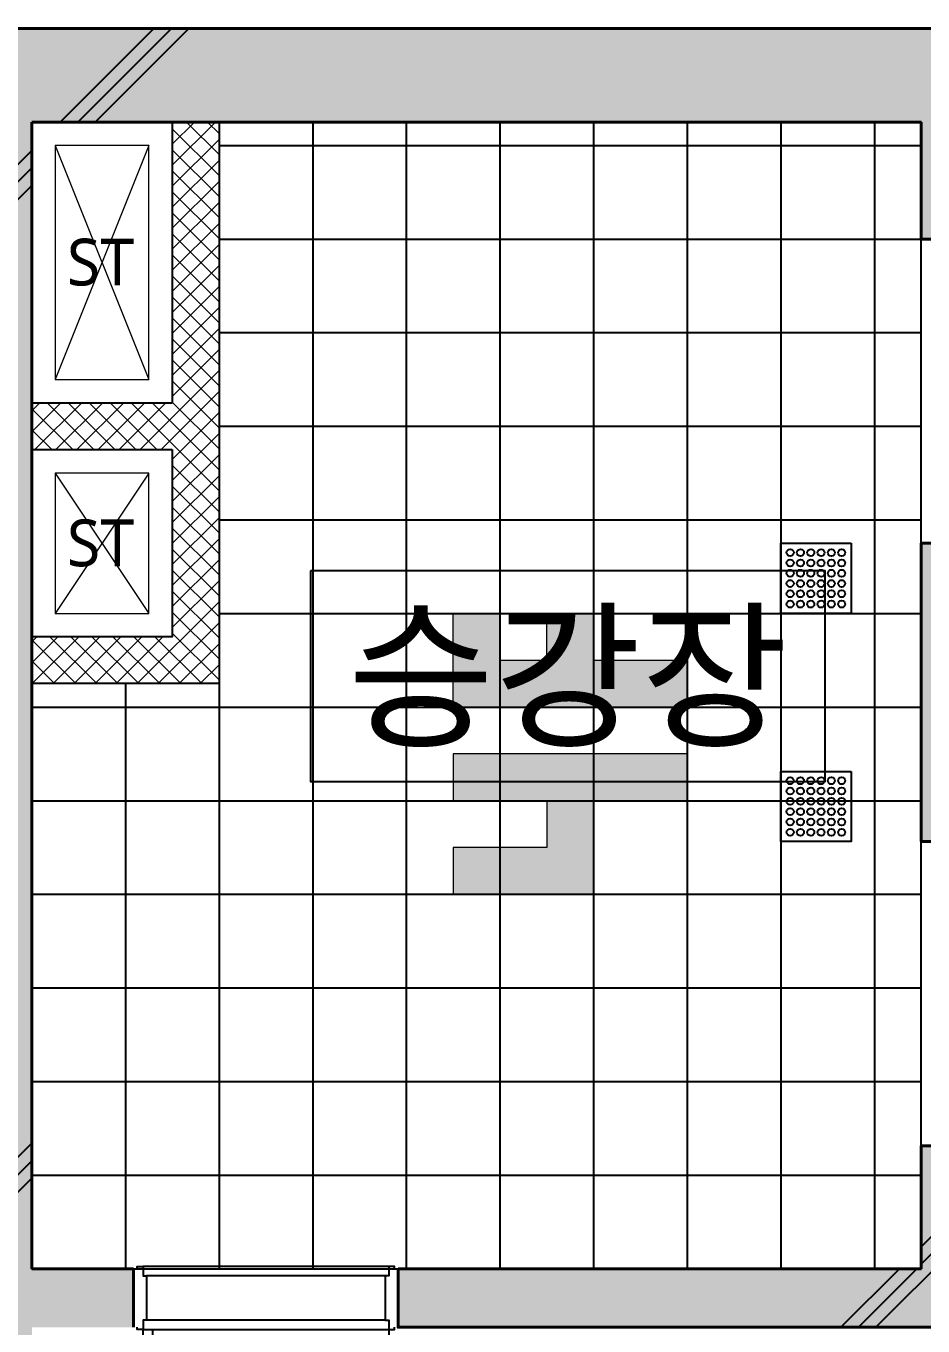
# Model space of a CAD drawing. Header units: millimetres. Extents: x 4739419 to 5837985, y 2291271 to 3446271.
# Drawn here: x 4991287 to 4995119, y 2420746 to 2426302 of the extents above; entities that cross this region are included whole.
import ezdxf
from ezdxf.enums import TextEntityAlignment as Align

# ---------------------------------------------------------------- set-up
doc = ezdxf.new("R2010")
doc.units = ezdxf.units.MM
doc.linetypes.add('XR-평면도$0$DASHEDX2', pattern=[1.5, 1, -0.5])
doc.linetypes.add('XR-평면도$0$HID', pattern=[2, 1.1, -0.9])
doc.layers.get('0').update_dxf_attribs({"color": 255})
for name, color, linetype, lineweight in [('A-XXXX-TXT2', 9, 'Continuous', 25), ('XR-평면도$0$A-CONC-LIN1', 9, 'Continuous', 40), ('XR-평면도$0$A-DWXM-DOOR', 9, 'Continuous', 25), ('XR-평면도$0$A-ELEV-LIN3', 9, 'Continuous', 18), ('XR-평면도$0$A-WAXM-BLOC', 9, 'Continuous', 25), ('XR-평면도$0$A-XXXX-HATC', 9, 'Continuous', 18), ('XR-평면도$0$A-XXXX-OPEN', 9, 'Continuous', 15)]:
    doc.layers.add(name, color=color, linetype=linetype, lineweight=lineweight)
for name, color, linetype in [('XR-평면도$0$A-CONC-SOLD', 9, 'Continuous'), ('XR-평면도$0$A-ELEV-PATT', 9, 'Continuous'), ('XR-평면도$0$DS-점자블럭', 9, 'Continuous')]:
    doc.layers.add(name, color=color, linetype=linetype)
doc.styles.add('XR-평면도$0$맑은 고딕', font='malgun.ttf')
doc.styles.add('맑은 고딕', font='malgun.ttf')

# ---------------------------------------------------------------- blocks, each defined once
blk = doc.blocks.new('글_승강장')
at = {"layer": 'A-XXXX-TXT2', "color": 0, "ltscale": 100}
blk.add_lwpolyline([(-1100, 450), (-1100, -450), (1100, -450), (1100, 450)], close=True, dxfattribs=at)
at = {"layer": 'A-XXXX-TXT2', "ltscale": 100, "style": 'XR-평면도$0$맑은 고딕'}
blk.add_text('승강장', height=500, dxfattribs=at).set_placement((0, 0), align=Align.MIDDLE_CENTER)
blk = doc.blocks.new('XR-평면도$0$바닥패턴(4F)')
at = {"layer": 'XR-평면도$0$A-XXXX-HATC'}
h = blk.add_hatch(color=7, dxfattribs=at)
h.dxf.hatch_style = 1
h.paths.add_polyline_path([(126000, 1900), (126000, 2100), (126400, 2100), (126400, 2300), (126000, 2300), (126000, 2500), (127000, 2500), (127000, 2300), (126600, 2300), (126600, 1900)])
h.paths.add_polyline_path([(126000, 2700), (126000, 3100), (126200, 3100), (126200, 2900), (126400, 2900), (126400, 3100), (126600, 3100), (126600, 2900), (127000, 2900), (127000, 2700)])
at = {"layer": 'XR-평면도$0$A-ELEV-PATT'}
blk.add_lwpolyline([(125000, 5200), (125000, 2800), (124200, 2800), (124200, 300), (128000, 300), (128000, 5200)], close=True, dxfattribs=at)
for points in [[(125400, 5200), (125400, 300)], [(125800, 5200), (125800, 300)], [(126200, 5200), (126200, 300)], [(126600, 5200), (126600, 300)], [(127000, 5200), (127000, 300)], [(127400, 5200), (127400, 300)], [(127800, 5200), (127800, 300)], [(125000, 5100), (128000, 5100)], [(125000, 4700), (128000, 4700)], [(125000, 4300), (128000, 4300)], [(125000, 3900), (128000, 3900)], [(125000, 3500), (128000, 3500)], [(125000, 3100), (128000, 3100)], [(124600, 2800), (124600, 300)], [(125000, 2800), (125000, 300)], [(124200, 2700), (128000, 2700)], [(124200, 2300), (128000, 2300)], [(124200, 1900), (128000, 1900)], [(124200, 1500), (128000, 1500)], [(124200, 1100), (128000, 1100)], [(124200, 700), (128000, 700)]]:
    blk.add_lwpolyline(points, dxfattribs=at)
at = {"layer": 'XR-평면도$0$A-XXXX-HATC', "color": 254}
for points in [[(127000, 2700), (126000, 2700), (126000, 3100), (126200, 3100), (126200, 2900), (126400, 2900), (126400, 3100), (126600, 3100), (126600, 2900), (127000, 2900)], [(126000, 1900), (126600, 1900), (126600, 2300), (127000, 2300), (127000, 2500), (126000, 2500), (126000, 2300), (126400, 2300), (126400, 2100), (126000, 2100)]]:
    blk.add_lwpolyline(points, close=True, dxfattribs=at)
blk = doc.blocks.new('XR-평면도$0$XREF-대창AT평면도$0$점형블록-3x3')
at = {"layer": 'XR-평면도$0$DS-점자블럭', "color": 10}
blk.add_lwpolyline([(300, 0), (300, -300), (0, -300), (0, 0)], close=True, dxfattribs=at)
for centre in [(40, -40), (84, -40), (128, -40), (172, -40), (216, -40), (260, -40), (40, -84), (84, -84), (128, -84), (172, -84), (216, -84), (260, -84), (40, -128), (40, -172), (84, -128), (84, -172), (128, -128), (128, -172), (172, -128), (172, -172), (216, -128), (216, -172), (260, -128), (260, -172), (40, -216), (84, -216), (128, -216), (172, -216), (216, -216), (260, -216), (40, -260), (84, -260), (128, -260), (172, -260), (216, -260), (260, -260)]:
    blk.add_circle(centre, 15, dxfattribs=at)
blk = doc.blocks.new('XR-평면도$0$도어_008')
at = {"layer": 'XR-평면도$0$A-DWXM-DOOR', "color": 9, "linetype": 'XR-평면도$0$DASHEDX2', "ltscale": 10}
for points in [[(-25, 1005), (10, 1005), (10, 975), (-10, 975), (-10, 875), (-25, 875)], [(20, 1010), (20, 970), (10, 970), (10, 1010)], [(20, 965), (20, 1015), (25, 1015), (25, 965)], [(70, 965), (70, 1015), (65, 1015), (65, 965)], [(70, 1010), (70, 970), (80, 970), (80, 1010)], [(115, 1005), (80, 1005), (80, 975), (100, 975), (100, 875), (115, 875)]]:
    blk.add_lwpolyline(points, close=True, dxfattribs=at)
at = {"layer": 'XR-평면도$0$A-DWXM-DOOR'}
blk.add_lwpolyline([(65, 0), (65, 1050), (25, 1050), (25, 0)], close=True, dxfattribs=at)
at = {"layer": 'XR-평면도$0$A-DWXM-DOOR', "color": 0}
for points in [[(0, -260), (0, -270), (25, -270), (25, -230), (40, -230), (40, -40), (25, -40), (25, 0), (0, 0), (0, -10)], [(1100, -260), (1100, -270), (1075, -270), (1075, -230), (1060, -230), (1060, -40), (1075, -40), (1075, 0), (1100, 0), (1100, -10)]]:
    blk.add_lwpolyline(points, dxfattribs=at)
at = {"layer": 'XR-평면도$0$A-DWXM-DOOR', "color": 9}
for points in [[(25, 0), (1075, 0)], [(1060, -40), (40, -40)], [(1075, -270), (25, -270)], [(1060, -230), (40, -230)]]:
    blk.add_lwpolyline(points, dxfattribs=at)
at = {"layer": 'XR-평면도$0$A-DWXM-DOOR', "color": 1, "linetype": 'XR-평면도$0$HID', "ltscale": 50}
blk.add_arc((25, 0), 1050, 0, 90, dxfattribs=at)
blk = doc.blocks.new('XR-평면도$0$CORE_03_06_B2F 3F에서8F (230330)')
at = {"layer": 'XR-평면도$0$A-CONC-SOLD'}
h = blk.add_hatch(dxfattribs=at)
h.set_pattern_fill('CONC', color=256, scale=100, angle=180)
h.set_pattern_definition([(225, (259193, 729020.6), (2121.32, -2121.32), []), (225, (259193, 728945.6), (2121.32, -2121.32), []), (225, (259193, 728870.6), (2121.32, -2121.32), [])])
h.paths.add_polyline_path([(0, 0), (10950, 0), (10950, 10700), (10550, 10700), (10550, 10000), (7300, 10000), (7300, 9550), (7550, 9550), (7550, 9750), (10550, 9750), (10550, 7250), (8850, 7250), (8850, 7000), (10550, 7000), (10550, 400), (7550, 400), (7550, 7000), (7750, 7000), (7750, 7250), (7550, 7250), (7550, 8450), (7300, 8450), (7300, 5550), (6850, 5550), (6850, 5300), (7300, 5300), (7300, 400), (3500, 400), (3500, 900), (3250, 900), (3250, 400), (400, 400), (400, 2700), (3250, 2700), (3250, 2200), (3500, 2200), (3500, 3500), (3250, 3500), (3250, 2950), (400, 2950), (400, 5300), (3250, 5300), (3250, 4700), (3500, 4700), (3500, 5300), (5750, 5300), (5750, 5550), (5300, 5550), (5300, 7900), (5050, 7900), (5050, 5550), (400, 5550), (400, 9100), (1300, 9100), (1300, 9350), (400, 9350), (400, 12000), (2400, 12000), (2400, 9350), (1915, 9350), (1915, 9100), (3550, 9100), (3550, 9350), (2650, 9350), (2650, 12000), (5050, 12000), (5050, 9350), (4150, 9350), (4150, 9100), (5300, 9100), (5300, 12000), (5750, 12000), (5750, 12400), (0, 12400)])
h.paths.add_polyline_path([(6850, 12000), (10550, 12000), (10550, 11800), (10950, 11800), (10950, 12400), (6850, 12400)], flags=17)
at = {"layer": 'XR-평면도$0$A-XXXX-HATC'}
h = blk.add_hatch(color=253, dxfattribs=at)
h.dxf.hatch_style = 1
h.paths.add_polyline_path([(0, 12400), (0, 0), (10950, 0), (10950, 10685), (10550, 10685), (10550, 10000), (7300, 10000), (7300, 9615), (7550, 9615), (7550, 9750), (10550, 9750), (10550, 7250), (8765, 7250), (8765, 7000), (10550, 7000), (10550, 400), (7550, 400), (7550, 7000), (7635, 7000), (7635, 7250), (7550, 7250), (7550, 8485), (7300, 8485), (7300, 5550), (6865, 5550), (6865, 5300), (7300, 5300), (7300, 400), (3500, 400), (3500, 900), (3250, 900), (3250, 400), (400, 400), (400, 2700), (3250, 2700), (3250, 2200), (3500, 2200), (3500, 3475), (3250, 3475), (3250, 2950), (400, 2950), (400, 5300), (3250, 5300), (3250, 4775), (3500, 4775), (3500, 5300), (5735, 5300), (5735, 5550), (400, 5550), (400, 9100), (1285, 9100), (1285, 9350), (400, 9350), (400, 12000), (2400, 12000), (2400, 9350), (1915, 9350), (1915, 9100), (4235, 9100), (4235, 9350), (2650, 9350), (2650, 12000), (5050, 12000), (5050, 9350), (4865, 9350), (4865, 9100), (5300, 9100), (5300, 12000), (5735, 12000), (5735, 12400)])
h.paths.add_polyline_path([(6865, 12000), (6865, 12400), (10950, 12400), (10950, 11815), (10550, 11815), (10550, 12000)])
h = blk.add_hatch(dxfattribs=at)
h.set_pattern_fill('ANSI37', color=256, scale=20, style=0)
h.set_pattern_definition([(45, (0, 12400), (-44.90128, 44.90128), []), (135, (0, 12400), (-44.90128, -44.90128), [])])
h.paths.add_polyline_path([(8850, 7250), (8850, 8450), (10550, 8450), (10550, 8250), (9950, 8250), (9950, 7250), (9750, 7250), (9750, 8250), (9050, 8250), (9050, 7250)])
h.paths.add_polyline_path([(7300, 2800), (6500, 2800), (6500, 400), (6700, 400), (6700, 1600), (7300, 1600), (7300, 1800), (6700, 1800), (6700, 2600), (7300, 2600)])
at = {"layer": 'XR-평면도$0$A-CONC-LIN1'}
for points in [[(5735, 12400), (0, 12400), (0, 0), (10950, 0), (10950, 10685), (10550, 10685)], [(5735, 5300), (5735, 5550), (400, 5550), (400, 9100)], [(6865, 5550), (6865, 5300)], [(3500, 5300), (3500, 4775)], [(5735, 5300), (3500, 5300)], [(7300, 5300), (6865, 5300)], [(7300, 400), (7300, 5300)], [(3250, 4775), (3500, 4775)], [(3250, 3475), (3500, 3475)], [(3500, 3475), (3500, 2200)], [(3250, 2200), (3500, 2200)], [(3250, 900), (3500, 900)], [(3500, 900), (3500, 400)], [(3500, 400), (7300, 400)]]:
    blk.add_lwpolyline(points, dxfattribs=at)
at = {"layer": 'XR-평면도$0$A-WAXM-BLOC', "ltscale": 50}
for points in [[(6500, 400), (6500, 2800), (7300, 2800)], [(6700, 1800), (6700, 2600), (7300, 2600)], [(7300, 1800), (6700, 1800)], [(6700, 400), (6700, 1600)], [(7300, 1600), (6700, 1600)]]:
    blk.add_lwpolyline(points, dxfattribs=at)
at = {"layer": 'XR-평면도$0$A-XXXX-OPEN', "ltscale": 20}
for p, q in [((7200, 1900), (6800, 2500)), ((6800, 1900), (7200, 2500)), ((7200, 500), (6800, 1500)), ((6800, 500), (7200, 1500))]:
    blk.add_line(p, q, dxfattribs=at)
for points in [[(7200, 1900), (7200, 2500), (6800, 2500), (6800, 1900)], [(7200, 500), (7200, 1500), (6800, 1500), (6800, 500)]]:
    blk.add_lwpolyline(points, close=True, dxfattribs=at)
at = {"xscale": -1}
blk.add_blockref('XR-평면도$0$도어_008', (6850, 5560), dxfattribs=at)

msp = doc.modelspace()

# ---------------------------------------------------------------- linework, layer by layer
at = {"layer": 'XR-평면도$0$A-ELEV-LIN3'}
msp.add_lwpolyline([(5001511.8, 2425791.2), (5001511.8, 2427191.2), (5000111.8, 2427191.2), (5000111.8, 2426291.2), (4987661.8, 2426291.2), (4987661.8, 2426891.2), (4986561.8, 2426891.2), (4986561.8, 2425391.2), (4987661.8, 2425391.2), (4987661.8, 2413891.2), (4931561.8, 2413891.2), (4931561.8, 2425391.2), (4932661.8, 2425391.2), (4932661.8, 2426891.2), (4931561.8, 2426891.2), (4931561.8, 2426291.2), (4921661.8, 2426291.2)], dxfattribs=at)
msp.add_lwpolyline([(5001511.8, 2425791.2), (5001511.8, 2427191.2), (5000111.8, 2427191.2), (5000111.8, 2426291.2), (4987661.8, 2426291.2), (4987661.8, 2426891.2), (4986561.8, 2426891.2), (4986561.8, 2425391.2), (4987661.8, 2425391.2), (4987661.8, 2413891.2), (4931561.8, 2413891.2), (4931561.8, 2425391.2), (4932661.8, 2425391.2), (4932661.8, 2426891.2), (4931561.8, 2426891.2), (4931561.8, 2426291.2), (4921661.8, 2426291.2)], dxfattribs=at)
msp.add_lwpolyline([(5001511.8, 2425791.2), (5001511.8, 2427191.2), (5000111.8, 2427191.2), (5000111.8, 2426291.2), (4987661.8, 2426291.2), (4987661.8, 2426891.2), (4986561.8, 2426891.2), (4986561.8, 2425391.2), (4987661.8, 2425391.2), (4987661.8, 2413891.2), (4931561.8, 2413891.2), (4931561.8, 2425391.2), (4932661.8, 2425391.2), (4932661.8, 2426891.2), (4931561.8, 2426891.2), (4931561.8, 2426291.2), (4921661.8, 2426291.2)], dxfattribs=at)

# ---------------------------------------------------------------- block references
for name, p in [('XR-평면도$0$바닥패턴(4F)', (4867111.8, 2420691.2)), ('XR-평면도$0$바닥패턴(4F)', (4867111.8, 2420691.2)), ('XR-평면도$0$바닥패턴(4F)', (4867111.8, 2420691.2)), ('글_승강장', (4993601.8, 2423522.7))]:
    msp.add_blockref(name, p)
at = {"rotation": 180}
msp.add_blockref('XR-평면도$0$CORE_03_06_B2F 3F에서8F (230330)', (4998611.8, 2426291.2), dxfattribs=at)
msp.add_blockref('XR-평면도$0$CORE_03_06_B2F 3F에서8F (230330)', (4998611.8, 2426291.2), dxfattribs=at)
msp.add_blockref('XR-평면도$0$CORE_03_06_B2F 3F에서8F (230330)', (4998611.8, 2426291.2), dxfattribs=at)
at = {"layer": 'XR-평면도$0$DS-점자블럭'}
for p in [(4994511.8, 2424091.2), (4994511.8, 2424091.2), (4994511.8, 2424091.2), (4994511.8, 2423116.2), (4994511.8, 2423116.2), (4994511.8, 2423116.2)]:
    msp.add_blockref('XR-평면도$0$XREF-대창AT평면도$0$점형블록-3x3', p, dxfattribs=at)

# ---------------------------------------------------------------- texts
at = {"layer": 'A-XXXX-TXT2', "ltscale": 100, "style": '맑은 고딕'}
for p in [(4991605.3, 2425292.8), (4991605.3, 2424092.8)]:
    msp.add_text('ST', height=200, dxfattribs=at).set_placement(p, align=Align.MIDDLE_CENTER)

doc.saveas('drawing.dxf')
